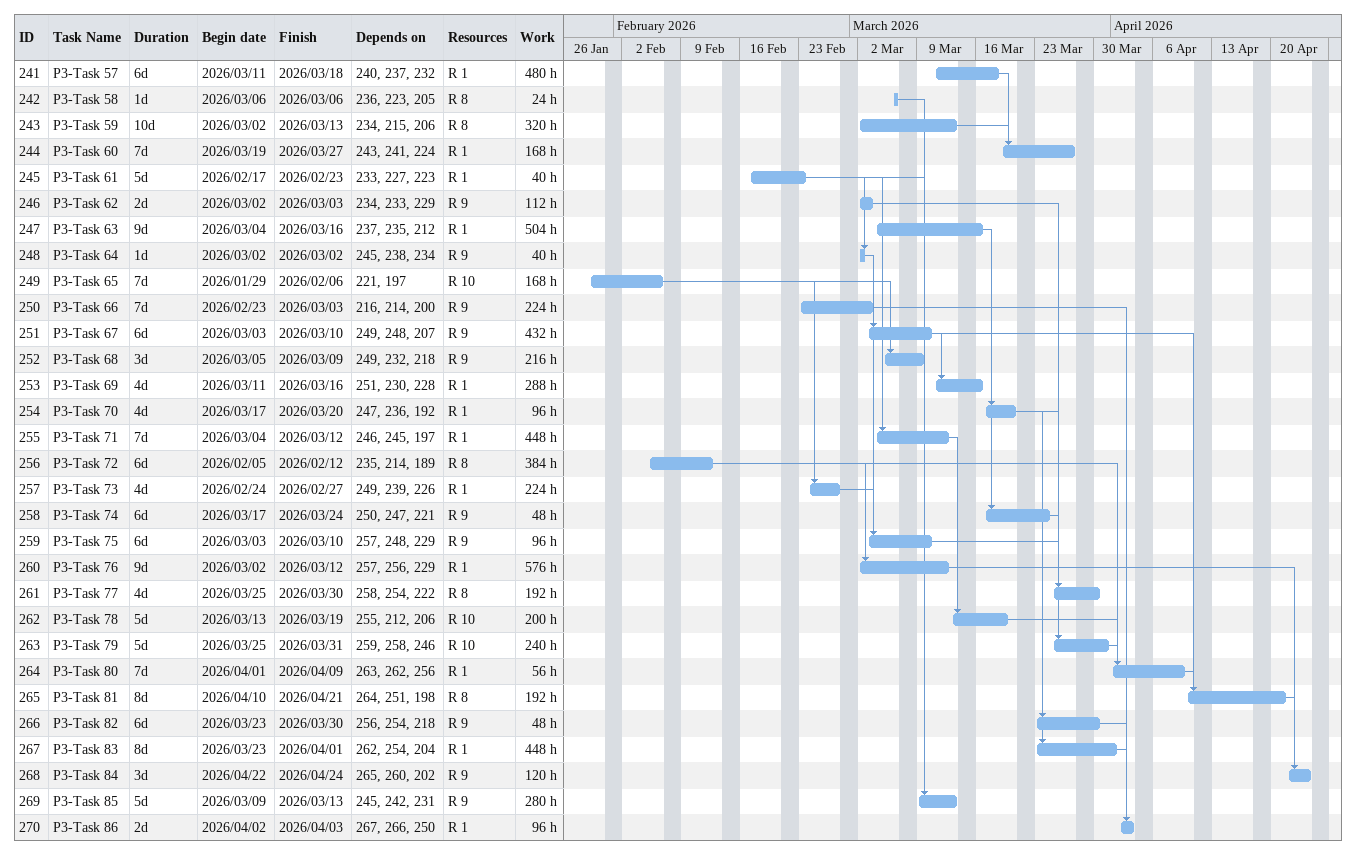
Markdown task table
| ID | Task | Duration | Start | Finish | Predecessors | Resources | Work (h) |
|---|---|---|---|---|---|---|---|
| 241 | P3-Task 57 | 6d | 2026-03-11 | 2026-03-18 | 240, 237, 232 | R 1 | 480 |
| 242 | P3-Task 58 | 1d | 2026-03-06 | 2026-03-06 | 236, 223, 205 | R 8 | 24 |
| 243 | P3-Task 59 | 10d | 2026-03-02 | 2026-03-13 | 234, 215, 206 | R 8 | 320 |
| 244 | P3-Task 60 | 7d | 2026-03-19 | 2026-03-27 | 243, 241, 224 | R 1 | 168 |
| 245 | P3-Task 61 | 5d | 2026-02-17 | 2026-02-23 | 233, 227, 223 | R 1 | 40 |
| 246 | P3-Task 62 | 2d | 2026-03-02 | 2026-03-03 | 234, 233, 229 | R 9 | 112 |
| 247 | P3-Task 63 | 9d | 2026-03-04 | 2026-03-16 | 237, 235, 212 | R 1 | 504 |
| 248 | P3-Task 64 | 1d | 2026-03-02 | 2026-03-02 | 245, 238, 234 | R 9 | 40 |
| 249 | P3-Task 65 | 7d | 2026-01-29 | 2026-02-06 | 221, 197 | R 10 | 168 |
| 250 | P3-Task 66 | 7d | 2026-02-23 | 2026-03-03 | 216, 214, 200 | R 9 | 224 |
| 251 | P3-Task 67 | 6d | 2026-03-03 | 2026-03-10 | 249, 248, 207 | R 9 | 432 |
| 252 | P3-Task 68 | 3d | 2026-03-05 | 2026-03-09 | 249, 232, 218 | R 9 | 216 |
| 253 | P3-Task 69 | 4d | 2026-03-11 | 2026-03-16 | 251, 230, 228 | R 1 | 288 |
| 254 | P3-Task 70 | 4d | 2026-03-17 | 2026-03-20 | 247, 236, 192 | R 1 | 96 |
| 255 | P3-Task 71 | 7d | 2026-03-04 | 2026-03-12 | 246, 245, 197 | R 1 | 448 |
| 256 | P3-Task 72 | 6d | 2026-02-05 | 2026-02-12 | 235, 214, 189 | R 8 | 384 |
| 257 | P3-Task 73 | 4d | 2026-02-24 | 2026-02-27 | 249, 239, 226 | R 1 | 224 |
| 258 | P3-Task 74 | 6d | 2026-03-17 | 2026-03-24 | 250, 247, 221 | R 9 | 48 |
| 259 | P3-Task 75 | 6d | 2026-03-03 | 2026-03-10 | 257, 248, 229 | R 9 | 96 |
| 260 | P3-Task 76 | 9d | 2026-03-02 | 2026-03-12 | 257, 256, 229 | R 1 | 576 |
| 261 | P3-Task 77 | 4d | 2026-03-25 | 2026-03-30 | 258, 254, 222 | R 8 | 192 |
| 262 | P3-Task 78 | 5d | 2026-03-13 | 2026-03-19 | 255, 212, 206 | R 10 | 200 |
| 263 | P3-Task 79 | 5d | 2026-03-25 | 2026-03-31 | 259, 258, 246 | R 10 | 240 |
| 264 | P3-Task 80 | 7d | 2026-04-01 | 2026-04-09 | 263, 262, 256 | R 1 | 56 |
| 265 | P3-Task 81 | 8d | 2026-04-10 | 2026-04-21 | 264, 251, 198 | R 8 | 192 |
| 266 | P3-Task 82 | 6d | 2026-03-23 | 2026-03-30 | 256, 254, 218 | R 9 | 48 |
| 267 | P3-Task 83 | 8d | 2026-03-23 | 2026-04-01 | 262, 254, 204 | R 1 | 448 |
| 268 | P3-Task 84 | 3d | 2026-04-22 | 2026-04-24 | 265, 260, 202 | R 9 | 120 |
| 269 | P3-Task 85 | 5d | 2026-03-09 | 2026-03-13 | 245, 242, 231 | R 9 | 280 |
| 270 | P3-Task 86 | 2d | 2026-04-02 | 2026-04-03 | 267, 266, 250 | R 1 | 96 |
